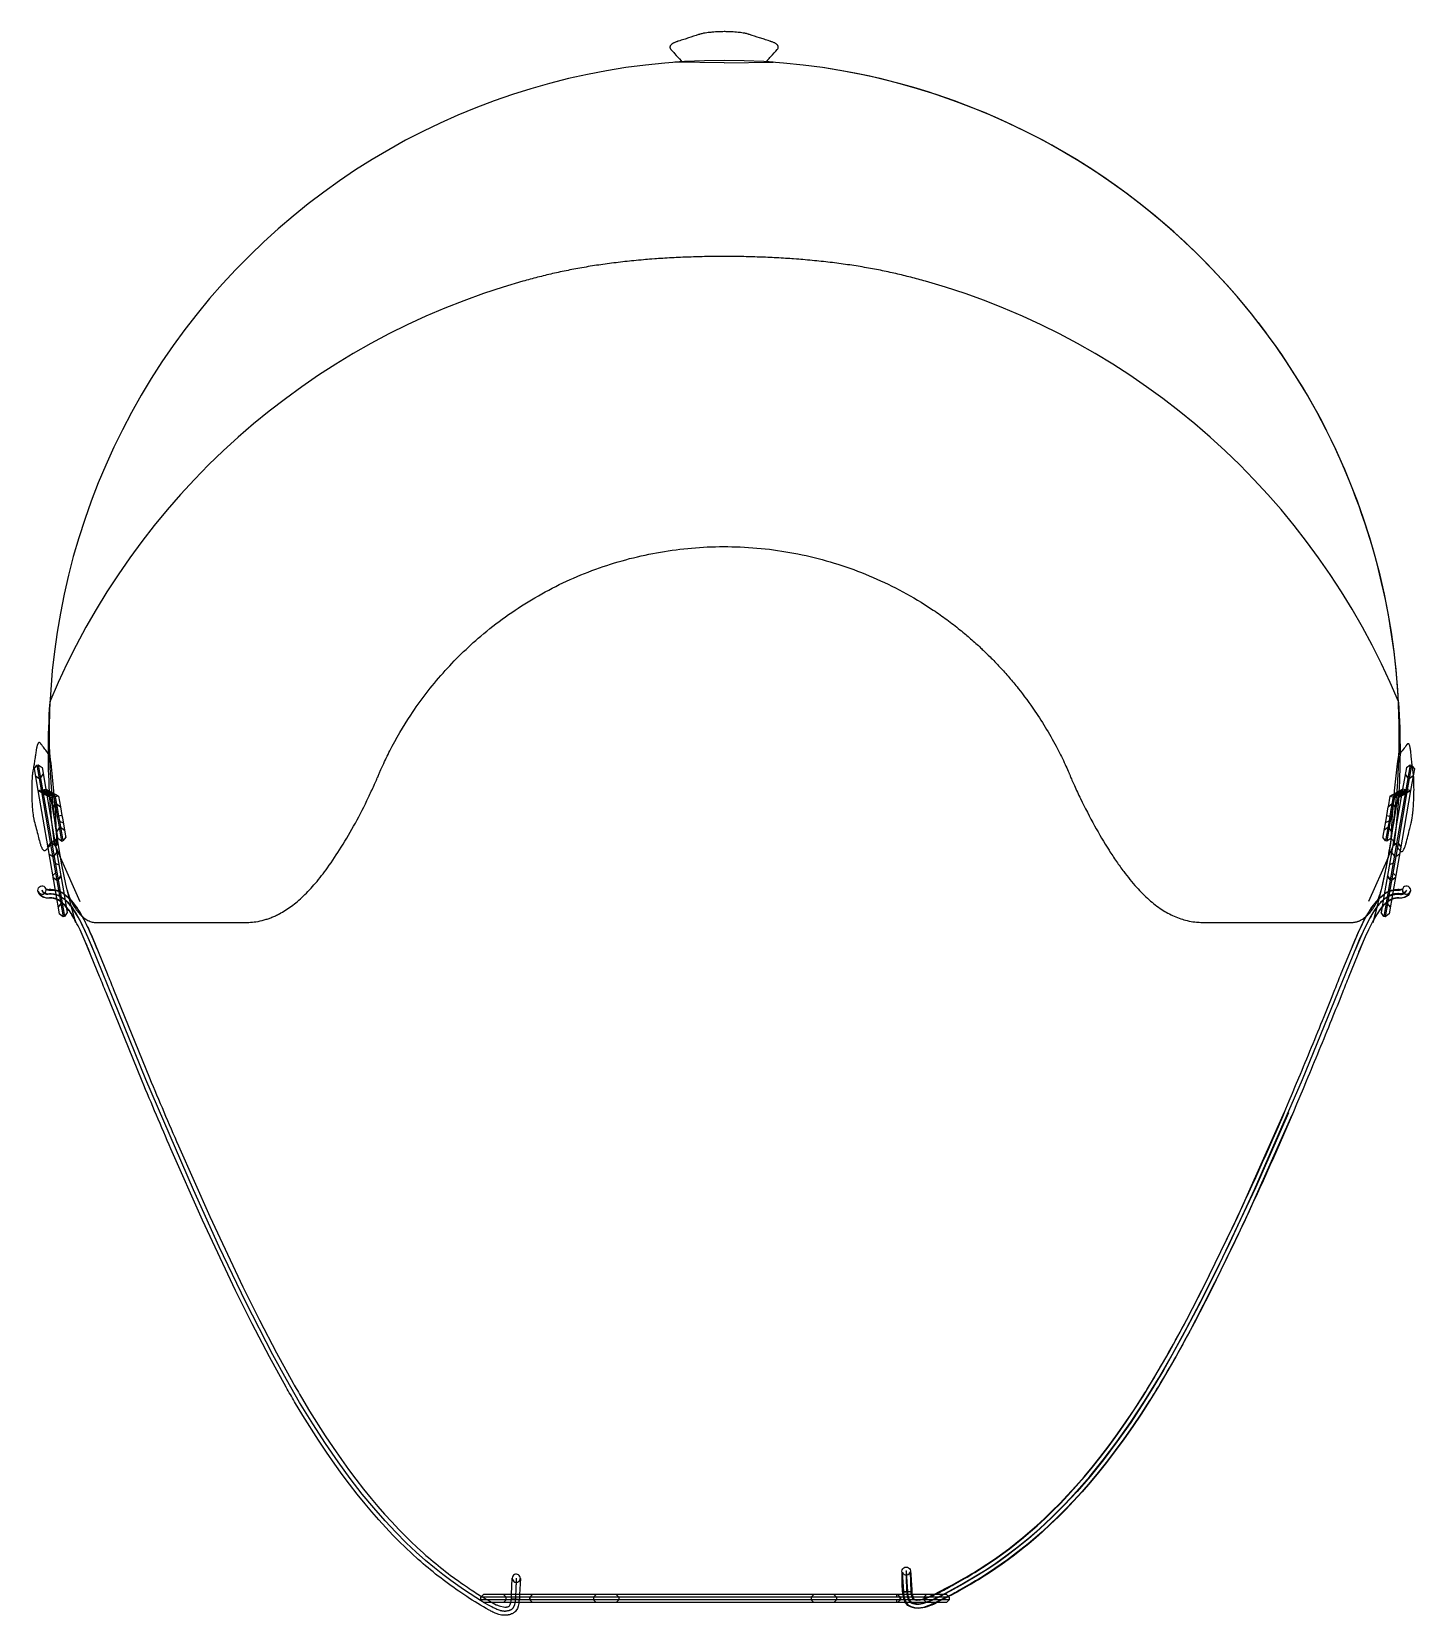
# Model space of a CAD drawing. Header units: millimetres. Extents: x 0 to 1863, y -681 to 0.
# Drawn here: x 1658.1 to 1862.9, y -680.5 to -446 of the extents above; entities that cross this region are included whole.
import ezdxf

# ---------------------------------------------------------------- set-up
doc = ezdxf.new("R2010")
doc.units = ezdxf.units.MM
doc.header["$MEASUREMENT"] = 0
doc.layers.add('Make2D$hidden$lines', color=7, linetype='Continuous', true_color=0xffffff)
doc.layers.add('Make2D$visible$lines', color=178, linetype='Continuous', true_color=0x000000)

msp = doc.modelspace()

# ---------------------------------------------------------------- linework, layer by layer
at = {"layer": 'Make2D$hidden$lines'}
for p, q in [((1760.68, -450.64), (1753.42, -450.53)), ((1760.68, -450.64), (1767.91, -450.52)), ((1660.71, -552.3), (1660.71, -552.3)), ((1658.45, -555.19), (1658.86, -554.62)), ((1658.45, -555.2), (1659.01, -558.4)), ((1658.86, -554.62), (1659.06, -554.58)), ((1658.86, -554.62), (1659.5, -558.31)), ((1659.06, -554.58), (1659.64, -554.99)), ((1659.06, -554.58), (1659.7, -558.28)), ((1659.64, -554.99), (1660.19, -558.19)), ((1861.73, -554.99), (1861.17, -558.19)), ((1862.3, -554.58), (1861.66, -558.28)), ((1861.73, -554.99), (1862.3, -554.58)), ((1862.5, -554.62), (1861.86, -558.31)), ((1862.3, -554.58), (1862.5, -554.62)), ((1862.5, -554.62), (1862.61, -554.77)), ((1658.62, -556.18), (1659.2, -556.59)), ((1659.2, -556.59), (1659.4, -556.55)), ((1659.4, -556.55), (1659.81, -555.98)), ((1659.7, -558.28), (1660.19, -558.19)), ((1660.19, -558.19), (1661.49, -565.7)), ((1662.08, -559.25), (1660.19, -558.19)), ((1661.39, -559.37), (1660.19, -558.19)), ((1661.59, -559.34), (1660.19, -558.19)), ((1859.28, -559.25), (1861.17, -558.19)), ((1859.77, -559.34), (1861.17, -558.19)), ((1861.17, -558.19), (1859.83, -565.95)), ((1859.97, -559.37), (1861.17, -558.19)), ((1861.66, -558.28), (1861.17, -558.19)), ((1861.55, -555.98), (1861.96, -556.55)), ((1861.96, -556.55), (1862.16, -556.59)), ((1862.16, -556.59), (1862.74, -556.18)), ((1862.77, -555.99), (1862.35, -558.4)), ((1659.01, -558.4), (1659.5, -558.31)), ((1659.01, -558.4), (1660.48, -566.89)), ((1660.9, -559.46), (1659.01, -558.4)), ((1661.59, -559.34), (1659.01, -558.4)), ((1661.39, -559.37), (1659.01, -558.4)), ((1659.5, -558.31), (1659.7, -558.28)), ((1659.5, -558.31), (1660.9, -566.4)), ((1661.59, -559.34), (1659.5, -558.31)), ((1662.08, -559.25), (1659.5, -558.31)), ((1660.2, -558.88), (1659.5, -558.31)), ((1659.7, -558.28), (1661.07, -566.2)), ((1661.39, -559.37), (1659.7, -558.28)), ((1662.08, -559.25), (1659.7, -558.28)), ((1660.9, -559.46), (1659.7, -558.28)), ((1660.2, -558.88), (1660.2, -558.88)), ((1660.9, -559.46), (1660.2, -558.88)), ((1661.39, -559.37), (1660.9, -559.46)), ((1660.9, -559.46), (1661.17, -560.99)), ((1661.17, -560.99), (1661.57, -560.41)), ((1661.58, -560.42), (1661.17, -561)), ((1661.59, -559.34), (1661.39, -559.37)), ((1661.39, -559.37), (1661.57, -560.41)), ((1661.57, -560.41), (1661.77, -560.38)), ((1661.77, -560.39), (1661.58, -560.42)), ((1662.08, -559.25), (1661.59, -559.34)), ((1661.59, -559.34), (1661.77, -560.38)), ((1661.77, -560.38), (1662.35, -560.79)), ((1662.35, -560.79), (1661.77, -560.39)), ((1662.08, -559.25), (1662.35, -560.79)), ((1859.28, -559.25), (1859.01, -560.79)), ((1859.01, -560.79), (1859.59, -560.38)), ((1859.59, -560.39), (1859.01, -560.79)), ((1859.28, -559.25), (1861.66, -558.28)), ((1859.28, -559.25), (1861.86, -558.31)), ((1859.28, -559.25), (1859.77, -559.34)), ((1859.77, -559.34), (1859.59, -560.38)), ((1859.59, -560.38), (1859.79, -560.41)), ((1859.79, -560.42), (1859.59, -560.39)), ((1859.77, -559.34), (1861.86, -558.31)), ((1859.77, -559.34), (1862.35, -558.4)), ((1859.77, -559.34), (1859.97, -559.37)), ((1859.97, -559.37), (1859.79, -560.41)), ((1859.79, -560.41), (1860.19, -560.99)), ((1860.19, -561), (1859.79, -560.42)), ((1859.97, -559.37), (1861.66, -558.28)), ((1859.97, -559.37), (1862.35, -558.4)), ((1859.97, -559.37), (1860.46, -559.46)), ((1860.46, -559.46), (1860.19, -560.99)), ((1861.66, -558.28), (1860.23, -566.53)), ((1861.86, -558.31), (1860.4, -566.76)), ((1860.46, -559.46), (1861.66, -558.28)), ((1860.46, -559.46), (1862.35, -558.4)), ((1860.46, -559.46), (1861.16, -558.88)), ((1862.35, -558.4), (1860.81, -567.33)), ((1861.16, -558.88), (1861.86, -558.31)), ((1861.16, -558.88), (1861.16, -558.88)), ((1861.86, -558.31), (1861.66, -558.28)), ((1862.35, -558.4), (1861.86, -558.31)), ((1661.18, -561.04), (1661.4, -562.31)), ((1661.4, -562.31), (1661.43, -562.52)), ((1661.44, -562.54), (1661.46, -562.66)), ((1661.46, -562.66), (1661.92, -565.34)), ((1661.67, -560.95), (1661.89, -562.22)), ((1661.87, -560.92), (1662.09, -562.19)), ((1661.89, -562.22), (1662.01, -562.92)), ((1662.58, -562.1), (1662.09, -562.19)), ((1662.09, -562.19), (1662.21, -562.89)), ((1662.21, -562.89), (1662.67, -565.57)), ((1662.21, -562.91), (1662.76, -563.17)), ((1662.36, -560.83), (1662.58, -562.1)), ((1662.58, -562.1), (1662.64, -562.45)), ((1662.64, -562.45), (1663.1, -565.13)), ((1858.72, -562.45), (1858.26, -565.13)), ((1859.15, -562.91), (1858.6, -563.17)), ((1859.16, -562.89), (1858.69, -565.57)), ((1858.78, -562.1), (1858.72, -562.45)), ((1859, -560.83), (1858.78, -562.1)), ((1858.78, -562.1), (1859.28, -562.19)), ((1859.28, -562.19), (1859.16, -562.89)), ((1859.5, -560.92), (1859.28, -562.19)), ((1859.47, -562.22), (1859.35, -562.92)), ((1859.91, -562.66), (1859.44, -565.34)), ((1859.69, -560.95), (1859.47, -562.22)), ((1859.72, -560.82), (1859.69, -560.95)), ((1859.93, -562.54), (1859.91, -562.66)), ((1859.97, -562.31), (1859.93, -562.52)), ((1860.19, -561.04), (1859.97, -562.31)), ((1662.18, -563.92), (1661.77, -564.5)), ((1662.01, -562.92), (1662.47, -565.6)), ((1662.18, -563.92), (1662.38, -563.88)), ((1662.96, -564.29), (1662.38, -563.88)), ((1663.1, -565.13), (1663.13, -565.28)), ((1858.26, -565.13), (1858.23, -565.28)), ((1858.98, -563.88), (1858.4, -564.29)), ((1859.35, -562.92), (1858.89, -565.6)), ((1859.18, -563.92), (1858.98, -563.88)), ((1859.59, -564.5), (1859.18, -563.92)), ((1660.46, -566.77), (1660.87, -566.19)), ((1660.87, -566.19), (1661.06, -566.16)), ((1661.07, -566.16), (1661.64, -566.57)), ((1661.41, -568.13), (1661.81, -567.55)), ((1661.92, -565.34), (1661.95, -565.48)), ((1662.52, -565.89), (1661.95, -565.48)), ((1662.47, -565.6), (1662.52, -565.89)), ((1662.52, -565.89), (1662.72, -565.86)), ((1662.52, -565.89), (1662.52, -565.89)), ((1662.67, -565.57), (1662.72, -565.86)), ((1663.13, -565.28), (1662.72, -565.85)), ((1662.72, -565.86), (1662.72, -565.86)), ((1858.64, -565.85), (1858.23, -565.28)), ((1858.69, -565.57), (1858.64, -565.86)), ((1858.64, -565.86), (1858.64, -565.86)), ((1858.84, -565.89), (1858.64, -565.86)), ((1859.42, -565.48), (1858.84, -565.89)), ((1858.89, -565.6), (1858.84, -565.89)), ((1859.44, -565.34), (1859.42, -565.45)), ((1859.42, -565.46), (1859.42, -565.48)), ((1859.55, -567.55), (1859.96, -568.13)), ((1859.72, -566.57), (1860.3, -566.16)), ((1860.49, -566.19), (1860.3, -566.16)), ((1860.49, -566.19), (1860.9, -566.77)), ((1660.63, -567.76), (1661.21, -568.16)), ((1661.21, -568.16), (1661.41, -568.13)), ((1661.58, -569.13), (1662.13, -569.39)), ((1662.31, -568.27), (1665.22, -574.81)), ((1859.03, -568.31), (1856.14, -574.81)), ((1859.78, -569.13), (1859.23, -569.39)), ((1860.15, -568.16), (1859.96, -568.13)), ((1860.15, -568.16), (1860.73, -567.76)), ((1661.63, -570.59), (1661.2, -571.04)), ((1661.24, -571.25), (1661.81, -571.66)), ((1661.82, -571.67), (1661.24, -571.26)), ((1661.81, -571.66), (1662.01, -571.63)), ((1662.01, -571.64), (1661.82, -571.67)), ((1662.01, -571.63), (1662.42, -571.05)), ((1662.42, -571.06), (1662.01, -571.64)), ((1858.94, -571.05), (1859.35, -571.63)), ((1859.35, -571.64), (1858.94, -571.06)), ((1859.35, -571.63), (1859.55, -571.66)), ((1859.55, -571.67), (1859.35, -571.64)), ((1859.55, -571.66), (1860.12, -571.25)), ((1860.12, -571.26), (1859.55, -571.67)), ((1859.73, -570.59), (1860.16, -571.04)), ((1660.18, -573.37), (1660.22, -573.08)), ((1660.2, -572.97), (1660.19, -572.96)), ((1660.2, -572.97), (1660.2, -572.97)), ((1660.22, -573.08), (1660.22, -573.06)), ((1861.14, -573.06), (1861.14, -573.08)), ((1861.14, -573.08), (1861.23, -573.48)), ((1662.41, -575.11), (1662.01, -575.69)), ((1662.61, -575.08), (1662.41, -575.11)), ((1663.19, -575.48), (1662.61, -575.08)), ((1858.75, -575.08), (1858.17, -575.48)), ((1858.95, -575.11), (1858.75, -575.08)), ((1859.36, -575.69), (1858.95, -575.11)), ((1662.75, -577.08), (1662.75, -577.08)), ((1662.95, -577.05), (1662.95, -577.05)), ((1858.41, -577.05), (1858.41, -577.05)), ((1858.61, -577.08), (1858.61, -577.08)), ((1787.27, -677.07), (1787.08, -674.16)), ((1724.63, -677.87), (1724.74, -677.76)), ((1724.74, -677.76), (1726.31, -678.67)), ((1728.38, -677.87), (1727.98, -677.47)), ((1729.15, -678.06), (1729.17, -677.47)), ((1730.37, -677.47), (1730.35, -678.14)), ((1731.87, -677.87), (1732.27, -677.47)), ((1732.28, -677.47), (1731.88, -677.87)), ((1741.33, -677.87), (1741.73, -677.47)), ((1745.08, -677.87), (1744.68, -677.47)), ((1773.56, -677.87), (1773.96, -677.47)), ((1777.31, -677.87), (1776.92, -677.47)), ((1786.22, -677.47), (1786.22, -677.87)), ((1786.76, -677.87), (1786.36, -677.47)), ((1786.37, -677.47), (1786.77, -677.87)), ((1787.39, -677.07), (1787.27, -677.07)), ((1788.3, -677.01), (1787.39, -677.07)), ((1790.66, -677.47), (1790.26, -677.87)), ((1793.87, -677.73), (1791.99, -678.67)), ((1793.61, -677.47), (1793.87, -677.73)), ((1793.92, -677.78), (1793.76, -677.87)), ((1724.63, -678.27), (1724.63, -677.87)), ((1725.03, -678.67), (1724.63, -678.27)), ((1725.09, -678.67), (1725.03, -678.67)), ((1727.98, -678.67), (1728.38, -678.27)), ((1728.38, -678.27), (1728.38, -677.87)), ((1729.06, -678.67), (1729.15, -678.06)), ((1729.15, -678.06), (1730.35, -678.14)), ((1731.87, -678.27), (1731.87, -677.87)), ((1732.27, -678.67), (1731.87, -678.27)), ((1731.88, -677.87), (1731.88, -678.27)), ((1731.88, -678.27), (1732.28, -678.67)), ((1741.33, -677.87), (1741.33, -678.27)), ((1741.33, -678.27), (1741.73, -678.67)), ((1745.08, -678.27), (1744.68, -678.67)), ((1745.08, -677.87), (1745.08, -678.27)), ((1773.56, -678.27), (1773.96, -678.67)), ((1773.56, -677.87), (1773.56, -678.27)), ((1777.31, -678.27), (1776.92, -678.67)), ((1777.32, -677.87), (1777.32, -678.27)), ((1786.22, -678.27), (1786.22, -678.67)), ((1786.36, -678.67), (1786.76, -678.27)), ((1786.77, -678.27), (1786.37, -678.67)), ((1786.76, -678.27), (1786.76, -677.87)), ((1786.77, -677.87), (1786.77, -678.27)), ((1790.26, -677.87), (1790.26, -678.27)), ((1790.26, -678.27), (1790.66, -678.67)), ((1793.76, -677.87), (1792.14, -678.67))]:
    msp.add_line(p, q, dxfattribs=at)
for points in [[(1659.63, -573.15, 0.371633), (1660.72, -573.67), (1660.79, -573.66), (1660.85, -573.66), (1660.91, -573.66), (1660.97, -573.67), (1661.03, -573.67), (1661.09, -573.67), (1661.15, -573.68), (1661.21, -573.68), (1661.26, -573.69), (1661.32, -573.7), (1661.38, -573.71), (1661.44, -573.72), (1661.5, -573.73), (1661.55, -573.75), (1661.61, -573.76), (1661.67, -573.78), (1661.72, -573.79), (1661.78, -573.81), (1661.83, -573.83), (1661.89, -573.85), (1661.94, -573.87), (1662, -573.89), (1662.05, -573.91), (1662.11, -573.94), (1662.16, -573.96), (1662.21, -573.99), (1662.27, -574.02), (1662.32, -574.05), (1662.43, -574.11), (1662.53, -574.17), (1662.63, -574.24), (1662.74, -574.31), (1662.84, -574.39), (1662.94, -574.47), (1663.04, -574.56), (1663.14, -574.65), (1663.24, -574.75), (1663.34, -574.84), (1663.44, -574.95), (1663.54, -575.05), (1663.63, -575.17), (1663.73, -575.28), (1663.83, -575.4), (1663.92, -575.53), (1664.12, -575.79), (1664.31, -576.06), (1664.5, -576.35), (1664.69, -576.66), (1664.88, -576.99), (1665.07, -577.33), (1665.26, -577.69), (1665.64, -578.45), (1666.03, -579.27), (1666.43, -580.16), (1667.26, -582.11)], [(1729.75, -678.1), (1729.73, -678.24), (1729.72, -678.37), (1729.7, -678.49), (1729.69, -678.6), (1729.67, -678.71), (1729.65, -678.81), (1729.62, -678.91), (1729.6, -679), (1729.59, -679.04), (1729.57, -679.08), (1729.56, -679.12), (1729.55, -679.16), (1729.53, -679.2), (1729.52, -679.23), (1729.5, -679.26), (1729.49, -679.3), (1729.47, -679.33), (1729.46, -679.36), (1729.44, -679.39), (1729.42, -679.41), (1729.41, -679.44), (1729.39, -679.47), (1729.37, -679.49), (1729.35, -679.51), (1729.33, -679.54), (1729.31, -679.56), (1729.3, -679.58), (1729.28, -679.6), (1729.26, -679.62), (1729.23, -679.63), (1729.21, -679.65), (1729.19, -679.67), (1729.17, -679.68), (1729.15, -679.7), (1729.13, -679.71), (1729.11, -679.72), (1729.08, -679.74), (1729.06, -679.75), (1729.04, -679.76), (1729.01, -679.77), (1728.99, -679.78), (1728.96, -679.79), (1728.94, -679.8), (1728.91, -679.81), (1728.86, -679.83), (1728.81, -679.84), (1728.76, -679.86), (1728.7, -679.87), (1728.59, -679.9), (1728.47, -679.93), (1728.41, -679.94), (1728.37, -679.94), (1728.34, -679.95), (1728.3, -679.95), (1728.27, -679.95), (1728.23, -679.96), (1728.19, -679.96), (1728.15, -679.96), (1728.11, -679.96), (1728.07, -679.95), (1728.03, -679.95), (1727.98, -679.95), (1727.93, -679.94), (1727.88, -679.93), (1727.83, -679.93), (1727.78, -679.92), (1727.72, -679.9), (1727.66, -679.89), (1727.6, -679.87), (1727.54, -679.86), (1727.47, -679.84), (1727.33, -679.79), (1727.18, -679.74), (1727.02, -679.67), (1726.85, -679.6), (1726.66, -679.51), (1726.45, -679.42), (1726.24, -679.31), (1725.75, -679.05), (1725.2, -678.74), (1724.58, -678.36), (1723.87, -677.92), (1722.21, -676.82), (1721.23, -676.15), (1720.16, -675.38), (1719.01, -674.51), (1717.77, -673.53), (1716.45, -672.42), (1715.05, -671.18), (1713.58, -669.79), (1712.04, -668.25), (1710.44, -666.54), (1708.78, -664.65), (1707.06, -662.58), (1705.29, -660.3), (1703.48, -657.82), (1701.62, -655.12), (1699.72, -652.19), (1697.79, -649.02), (1695.82, -645.6), (1693.84, -641.97), (1689.84, -634.19), (1685.89, -625.95), (1682.04, -617.52), (1675, -601.18), (1666.99, -581.46), (1666.46, -580.23), (1665.95, -579.1), (1665.45, -578.08), (1665.21, -577.6), (1664.96, -577.16), (1664.71, -576.74), (1664.47, -576.34), (1664.35, -576.15), (1664.22, -575.97), (1664.1, -575.8), (1663.98, -575.63), (1663.85, -575.47), (1663.73, -575.32), (1663.6, -575.17), (1663.48, -575.03), (1663.35, -574.9), (1663.22, -574.77), (1663.09, -574.66), (1663.03, -574.6), (1662.96, -574.54), (1662.9, -574.49), (1662.83, -574.44), (1662.77, -574.39), (1662.7, -574.34), (1662.63, -574.3), (1662.57, -574.25), (1662.5, -574.21), (1662.43, -574.17), (1662.36, -574.13), (1662.3, -574.09), (1662.23, -574.06), (1662.16, -574.02), (1662.09, -573.99), (1662.02, -573.96), (1661.95, -573.93), (1661.88, -573.91), (1661.8, -573.88), (1661.73, -573.86), (1661.66, -573.84), (1661.59, -573.82), (1661.51, -573.8), (1661.44, -573.79), (1661.37, -573.77), (1661.29, -573.76), (1661.22, -573.75), (1661.14, -573.75), (1661.06, -573.74), (1660.99, -573.74), (1660.91, -573.73), (1660.83, -573.73), (1660.75, -573.74), (1660.67, -573.74, -0.445799), (1659.63, -573.15)], [(1666.71, -582.34, 0.004259), (1666.04, -580.77, 0.006811), (1665.41, -579.36, 0.010104), (1664.8, -578.11, 0.01465), (1664.21, -577.03, 0.020855), (1663.63, -576.13, 0.029329), (1663.05, -575.42, 0.040257), (1662.49, -574.88, 0.024942), (1662.21, -574.68, 0.027895), (1661.93, -574.52, 0.128271), (1660.75, -574.27)], [(1787.7, -677.04), (1787.71, -677.17), (1787.72, -677.31), (1787.74, -677.43), (1787.76, -677.54), (1787.78, -677.65), (1787.8, -677.75), (1787.82, -677.85), (1787.84, -677.94), (1787.86, -677.98), (1787.87, -678.02), (1787.88, -678.06), (1787.9, -678.1), (1787.91, -678.13), (1787.93, -678.17), (1787.94, -678.2), (1787.96, -678.23), (1787.97, -678.27), (1787.99, -678.3), (1788, -678.32), (1788.02, -678.35), (1788.04, -678.38), (1788.06, -678.4), (1788.07, -678.43), (1788.09, -678.45), (1788.11, -678.47), (1788.13, -678.5), (1788.15, -678.52), (1788.17, -678.54), (1788.19, -678.55), (1788.21, -678.57), (1788.23, -678.59), (1788.25, -678.61), (1788.27, -678.62), (1788.29, -678.64), (1788.32, -678.65), (1788.34, -678.66), (1788.36, -678.68), (1788.39, -678.69), (1788.41, -678.7), (1788.43, -678.71), (1788.46, -678.72), (1788.48, -678.73), (1788.51, -678.74), (1788.53, -678.75), (1788.58, -678.77), (1788.63, -678.78), (1788.69, -678.8), (1788.74, -678.81), (1788.86, -678.84), (1788.98, -678.86), (1789.04, -678.88), (1789.07, -678.88), (1789.11, -678.89), (1789.14, -678.89), (1789.18, -678.89), (1789.22, -678.89), (1789.26, -678.9), (1789.3, -678.9), (1789.34, -678.9), (1789.38, -678.9), (1789.43, -678.89), (1789.48, -678.89), (1789.53, -678.88), (1789.58, -678.88), (1789.63, -678.87), (1789.69, -678.86), (1789.75, -678.85), (1789.81, -678.84), (1789.88, -678.82), (1790.02, -678.79), (1790.17, -678.75), (1790.33, -678.69), (1790.51, -678.63), (1790.7, -678.56), (1790.9, -678.48), (1791.37, -678.29), (1791.9, -678.05), (1792.52, -677.75), (1794.01, -676.98), (1795.89, -675.93), (1798.21, -674.57), (1799.52, -673.74), (1800.92, -672.8), (1802.42, -671.74), (1803.99, -670.55), (1805.64, -669.21), (1807.36, -667.72), (1809.15, -666.06), (1810.06, -665.16), (1810.99, -664.22), (1811.93, -663.23), (1812.88, -662.19), (1814.82, -659.97), (1816.8, -657.53), (1818.82, -654.87), (1820.86, -651.98), (1822.92, -648.84), (1825, -645.46), (1827.09, -641.85), (1829.17, -638.06), (1831.24, -634.12), (1835.32, -625.91), (1839.24, -617.5), (1846.35, -601.18), (1854.37, -581.46), (1854.9, -580.23), (1855.41, -579.1), (1855.91, -578.08), (1856.16, -577.6), (1856.4, -577.16), (1856.65, -576.74), (1856.89, -576.34), (1857.01, -576.15), (1857.14, -575.97), (1857.26, -575.8), (1857.38, -575.63), (1857.51, -575.47), (1857.63, -575.32), (1857.76, -575.17), (1857.88, -575.03), (1858.01, -574.9), (1858.14, -574.77), (1858.27, -574.66), (1858.33, -574.6), (1858.4, -574.54), (1858.46, -574.49), (1858.53, -574.44), (1858.59, -574.39), (1858.66, -574.34), (1858.73, -574.3), (1858.79, -574.25), (1858.86, -574.21), (1858.93, -574.17), (1859, -574.13), (1859.07, -574.09), (1859.14, -574.06), (1859.2, -574.02), (1859.27, -573.99), (1859.34, -573.96), (1859.41, -573.93), (1859.49, -573.91), (1859.56, -573.88), (1859.63, -573.86), (1859.7, -573.84), (1859.77, -573.82), (1859.85, -573.8), (1859.92, -573.79), (1860, -573.77), (1860.07, -573.76), (1860.15, -573.75), (1860.22, -573.75), (1860.3, -573.74), (1860.38, -573.74), (1860.45, -573.73), (1860.53, -573.73), (1860.61, -573.74), (1860.69, -573.74, 0.441364), (1861.74, -573.15), (1861.74, -573.15)], [(1861.74, -573.15, -0.371633), (1860.64, -573.67), (1860.58, -573.66), (1860.51, -573.66), (1860.45, -573.66), (1860.39, -573.67), (1860.33, -573.67), (1860.27, -573.67), (1860.21, -573.68), (1860.16, -573.68), (1860.1, -573.69), (1860.04, -573.7), (1859.98, -573.71), (1859.92, -573.72), (1859.87, -573.73), (1859.81, -573.75), (1859.75, -573.76), (1859.7, -573.78), (1859.64, -573.79), (1859.58, -573.81), (1859.53, -573.83), (1859.47, -573.85), (1859.42, -573.87), (1859.36, -573.89), (1859.31, -573.91), (1859.26, -573.94), (1859.2, -573.96), (1859.15, -573.99), (1859.09, -574.02), (1859.04, -574.05), (1858.94, -574.11), (1858.83, -574.17), (1858.73, -574.24), (1858.62, -574.31), (1858.52, -574.39), (1858.42, -574.47), (1858.32, -574.56), (1858.22, -574.65), (1858.12, -574.75), (1858.02, -574.84), (1857.92, -574.95), (1857.83, -575.05), (1857.73, -575.17), (1857.63, -575.28), (1857.53, -575.4), (1857.44, -575.53), (1857.25, -575.79), (1857.06, -576.06), (1856.87, -576.35), (1856.68, -576.66), (1856.49, -576.99), (1856.29, -577.33), (1856.1, -577.69), (1855.72, -578.45), (1855.33, -579.27), (1854.93, -580.16), (1854.1, -582.11)], [(1860.61, -574.27, 0.128271), (1859.44, -574.52, 0.027895), (1859.16, -574.68, 0.024942), (1858.87, -574.88, 0.040258), (1858.31, -575.42, 0.029326), (1857.73, -576.13, 0.020856), (1857.15, -577.03, 0.014649), (1856.56, -578.11, 0.010105), (1855.95, -579.36, 0.006811), (1855.32, -580.77), (1854.65, -582.34)], [(1789.74, -678.27), (1790.03, -678.21, 0.016487), (1790.39, -678.1, 0.012846), (1790.85, -677.92, 0.010743), (1791.48, -677.66, 0.006891), (1792.1, -677.36, 0.006575), (1792.99, -676.92, 0.004435), (1793.88, -676.45, 0.004005), (1794.99, -675.83), (1796.27, -675.1, 0.012985), (1799.32, -673.24), (1800.24, -672.62), (1801.15, -671.99), (1802.05, -671.35), (1802.94, -670.68), (1803.99, -669.86), (1805.03, -669.02), (1806.05, -668.15), (1807.05, -667.27), (1808.21, -666.19), (1809.35, -665.09), (1810.47, -663.97), (1811.56, -662.82), (1812.81, -661.44), (1814.03, -660.04), (1815.22, -658.61), (1816.38, -657.16), (1817.69, -655.43), (1818.97, -653.68), (1820.21, -651.91), (1821.42, -650.11), (1822.72, -648.07), (1823.99, -646.01), (1826.58, -641.56), (1829.22, -636.72), (1831.75, -631.83), (1836.77, -621.46), (1843.67, -605.98)], [(1789.39, -679.49, -0.032382), (1789.1, -679.47), (1788.59, -679.35, -0.022359), (1788.42, -679.28, -0.065135), (1788.05, -679.08, -0.19042), (1787.35, -677.75), (1787.27, -677.07)], [(1788.35, -677.47), (1788.55, -678.06, 0.096652), (1788.62, -678.13, 0.059354), (1788.71, -678.18, 0.027371), (1788.9, -678.23, 0.007029), (1789.03, -678.26, 0.014375), (1789.14, -678.28, 0.029202), (1789.25, -678.3), (1790.23, -678.1, 0.012693), (1790.69, -677.92, 0.009925), (1791.26, -677.68), (1791.72, -677.47)], [(1788.52, -677.47), (1788.72, -678.06, 0.096341), (1788.78, -678.13, 0.058451), (1788.88, -678.18, 0.018767), (1788.96, -678.2), (1789.56, -678.29), (1789.74, -678.27)]]:
    msp.add_lwpolyline(points, format="xyb", dxfattribs=at)
msp.add_lwpolyline([(1844.26, -606.12), (1839.36, -617.24), (1834.06, -628.51), (1831.32, -633.99), (1828.53, -639.27), (1825.74, -644.24), (1824.34, -646.59), (1822.95, -648.84), (1820.89, -651.98), (1818.86, -654.87), (1816.85, -657.53), (1814.88, -659.97), (1812.94, -662.19), (1811.06, -664.22), (1809.22, -666.06), (1807.45, -667.72), (1805.73, -669.21), (1804.09, -670.55), (1802.52, -671.74), (1801.04, -672.8), (1799.64, -673.74), (1798.33, -674.57), (1796.03, -675.93), (1794.15, -676.98), (1792.67, -677.75), (1792.06, -678.05), (1791.53, -678.29), (1791.07, -678.48), (1790.86, -678.56), (1790.67, -678.63), (1790.49, -678.69), (1790.33, -678.75), (1790.18, -678.79), (1790.04, -678.82), (1789.98, -678.84), (1789.92, -678.85), (1789.86, -678.86), (1789.8, -678.87), (1789.75, -678.88), (1789.69, -678.88), (1789.64, -678.89), (1789.59, -678.89), (1789.55, -678.9), (1789.5, -678.9), (1789.46, -678.9), (1789.42, -678.9), (1789.38, -678.89), (1789.34, -678.89), (1789.31, -678.89), (1789.27, -678.89), (1789.24, -678.88), (1789.21, -678.88), (1789.14, -678.86), (1789.02, -678.84), (1788.91, -678.81), (1788.85, -678.8), (1788.8, -678.78), (1788.75, -678.77), (1788.7, -678.75), (1788.67, -678.74), (1788.65, -678.73), (1788.62, -678.72), (1788.6, -678.71), (1788.58, -678.7), (1788.55, -678.69), (1788.53, -678.68), (1788.51, -678.66), (1788.48, -678.65), (1788.46, -678.64), (1788.44, -678.62), (1788.42, -678.61), (1788.4, -678.59), (1788.38, -678.57), (1788.36, -678.55), (1788.34, -678.54), (1788.32, -678.52), (1788.3, -678.5), (1788.28, -678.47), (1788.26, -678.45), (1788.24, -678.43), (1788.22, -678.4), (1788.21, -678.38), (1788.19, -678.35), (1788.17, -678.32), (1788.15, -678.3), (1788.14, -678.27), (1788.12, -678.23), (1788.11, -678.2), (1788.09, -678.17), (1788.08, -678.13), (1788.06, -678.1), (1788.05, -678.06), (1788.04, -678.02), (1788.02, -677.98), (1788.01, -677.94), (1787.99, -677.85), (1787.96, -677.75), (1787.94, -677.65), (1787.92, -677.54), (1787.91, -677.43), (1787.89, -677.31), (1787.88, -677.17), (1787.86, -677.04), (1787.74, -674.84), (1787.72, -674.47), (1787.69, -674.2), (1787.68, -674.11), (1787.67, -674.07), (1787.67, -674.04), (1787.66, -674.03), (1787.66, -674.01), (1787.66, -674.01), (1787.66, -674.01), (1787.66, -674), (1787.66, -674), (1787.66, -673.99), (1787.65, -673.99), (1787.65, -673.99), (1787.65, -673.99), (1787.65, -673.99), (1787.65, -673.98), (1787.65, -673.98), (1787.65, -673.98), (1787.65, -673.98), (1787.65, -673.98), (1787.65, -673.99), (1787.64, -673.99), (1787.64, -673.99), (1787.64, -673.99), (1787.64, -673.99), (1787.64, -674), (1787.64, -674), (1787.64, -674.01), (1787.64, -674.01), (1787.64, -674.01), (1787.64, -674.03), (1787.63, -674.04), (1787.63, -674.07), (1787.63, -674.11), (1787.63, -674.2), (1787.62, -674.47), (1787.63, -674.84), (1787.7, -677.04)], dxfattribs=at)
for centre, radius, start, end in [((1760.1, -586.4), 107.49, 105.7808, 157.485), ((1761.26, -586.4), 107.49, 22.5304, 74.2192), ((1767.99, -552.48), 107.47, 180.2144, 187.1522), ((1514.79, -570.62), 147.07, 3.9414, 7.1576), ((2002.16, -572.27), 142.9, 171.9586, 177.6234), ((1753.4, -552.49), 107.44, 352.692, 359.7986), ((1760.61, -550.25), 100.08, 352.9559, 352.9694), ((1659.63, -573.15), 0.6, 191.9133, 270), ((1660.5, -572.71), 1.58, 203.7462, 278.9455), ((1659.63, -573.15), 0.6, 269.9999, 338.4018), ((1660.81, -576.8), 3.75, 56.4733, 78.3441), ((1660.83, -576.87), 3.74, 56.6539, 78.5147), ((1660.1, -578.12), 3.98, 38.5093, 64.6491), ((1654.74, -582.66), 12.22, 27.3543, 42.2543), ((1654.92, -582.62), 12.03, 27.7141, 42.2856), ((1866.64, -582.67), 12.24, 137.9631, 152.4908), ((1866.46, -582.63), 12.05, 137.9408, 152.1221), ((1861.26, -578.12), 3.98, 115.3509, 141.4907), ((1860.53, -576.87), 3.74, 101.4853, 123.3461), ((1860.56, -576.8), 3.75, 101.6559, 123.5267), ((1860.86, -572.7), 1.58, 261.1037, 335.8928), ((1861.74, -573.15), 0.6, 180, 209.2777), ((1861.21, -572.99), 0.0504, 147.2247, 160.4225), ((1861.74, -573.15), 0.6, 209.2777, 210.2491), ((1861.74, -573.15), 0.6, 210.2491, 212.1984), ((1861.74, -573.15), 0.6, 212.1984, 213.1758), ((1861.74, -573.15), 0.6, 213.1758, 215.1359), ((1861.74, -573.15), 0.6, 215.1359, 216.1181), ((1861.74, -573.15), 0.6, 216.1181, 218.0865), ((1861.74, -573.15), 0.6, 218.0865, 219.0722), ((1861.74, -573.15), 0.6, 219.0722, 270), ((1861.74, -573.15), 0.6, 270, 347.9938), ((1729.88, -675.05), 0.6, 180.4867, 321.9668), ((1729.88, -675.05), 0.6, 321.9668, 354.5222), ((1787.59, -674.02), 0.529, 193.6956, 221.1777), ((1787.65, -673.99), 0.594, 220.0618, 348.0586), ((1790.18, -677.19), 3.06, 185.3539, 209.0712), ((1723.27, -677.58), 7.1, 351.2019, 355.5438)]:
    msp.add_arc(centre, radius, start, end, dxfattribs=at)
for points, degree in [([(1790.5, -482.97), (1780.45, -480.13), (1770.06, -478.51), (1751.3, -478.51), (1740.91, -480.13), (1730.87, -482.97)], 5), ([(1661.17, -560.99), (1661.17, -560.99), (1661.17, -561), (1661.17, -561.03), (1661.18, -561.04)], 3), ([(1662.35, -560.79), (1662.35, -560.78), (1662.35, -560.79), (1662.36, -560.82), (1662.36, -560.83)], 3), ([(1859.01, -560.79), (1859.01, -560.78), (1859.01, -560.79), (1859.01, -560.82), (1859, -560.83)], 3), ([(1860.19, -560.99), (1860.2, -560.99), (1860.19, -561), (1860.19, -561.03), (1860.19, -561.04)], 3)]:
    msp.add_open_spline(points, degree=degree, dxfattribs=at)
for points, weights, knots in [([(1661.57, -560.41), (1661.57, -560.4), (1661.6, -560.55), (1661.63, -560.72), (1661.67, -560.95)], [0.994668314587, 0.918087134063, 1, 0.915331613322, 1], [0.00134886, 0.00134886, 0.00134886, 0.04144628, 0.04144628, 0.08289256, 0.08289256, 0.08289256]), ([(1661.77, -560.38), (1661.77, -560.37), (1661.8, -560.52), (1661.82, -560.68), (1661.87, -560.92)], [0.994668314587, 0.918087134063, 1, 0.915331613322, 1], [0.00134886, 0.00134886, 0.00134886, 0.04144628, 0.04144628, 0.08289256, 0.08289256, 0.08289256]), ([(1859.59, -560.38), (1859.59, -560.37), (1859.57, -560.52), (1859.54, -560.68), (1859.5, -560.92)], [0.994668314587, 0.918087134063, 1, 0.915331613322, 1], [0.00134886, 0.00134886, 0.00134886, 0.04144628, 0.04144628, 0.08289256, 0.08289256, 0.08289256]), ([(1859.79, -560.41), (1859.79, -560.4), (1859.76, -560.55), (1859.74, -560.66), (1859.72, -560.81)], [0.994668314587, 0.918087134063, 1, 0.943965338675, 0.96209964154], [0.00134886, 0.00134886, 0.00134886, 0.04144628, 0.04144628, 0.06887598, 0.06887598, 0.06887598])]:
    msp.add_rational_spline(points, weights, degree=2, knots=knots, dxfattribs=at)
for points, weights, degree in [([(1729.88, -675.05), (1729.88, -675.01), (1729.83, -676.14), (1729.75, -678.1)], [0.85358914416, 0.852039822934, 0.900843441548, 1], 3), ([(1794.01, -677.87), (1794.02, -677.87), (1793.76, -677.87)], [0.937688193836, 0.933159216796, 0.952580313259], 2)]:
    msp.add_rational_spline(points, weights, degree=degree, dxfattribs=at)
at = {"layer": 'Make2D$visible$lines'}
for p, q in [((1776.09, -451.45), (1775.6, -451.38)), ((1776.66, -451.54), (1776.16, -451.46)), ((1777.23, -451.64), (1776.72, -451.55)), ((1777.8, -451.73), (1777.27, -451.65)), ((1860.65, -553.04), (1860.66, -552.28)), ((1862.61, -554.77), (1862.91, -555.19)), ((1862.91, -555.2), (1862.77, -555.99)), ((1661.51, -560.52), (1661.8, -566.48)), ((1660.48, -566.89), (1661.62, -573.47)), ((1660.9, -566.4), (1662.11, -573.39)), ((1661.07, -566.2), (1662.31, -573.35)), ((1661.36, -565.87), (1661.4, -566.22)), ((1661.49, -565.7), (1662.8, -573.27)), ((1661.79, -566.48), (1661.8, -566.48)), ((1859.83, -565.95), (1858.56, -573.27)), ((1860.23, -566.53), (1859.05, -573.35)), ((1860.4, -566.76), (1859.25, -573.39)), ((1859.38, -566.34), (1859.48, -565.7)), ((1860.81, -567.33), (1859.74, -573.47)), ((1859.97, -566.15), (1859.96, -566.22)), ((1660.2, -572.97), (1660.7, -573.07)), ((1660.22, -573.06), (1660.63, -573.14)), ((1660.63, -573.14), (1661.57, -573.2)), ((1661.62, -573.47), (1662.18, -576.67)), ((1662.11, -573.39), (1662.75, -577.08)), ((1662.31, -573.35), (1662.95, -577.05)), ((1662.8, -573.27), (1663.36, -576.47)), ((1662.88, -573.68), (1663.79, -574.44)), ((1662.89, -573.74), (1663.82, -574.53)), ((1857.51, -574.55), (1858.48, -573.74)), ((1857.55, -574.47), (1858.49, -573.68)), ((1858.56, -573.27), (1858, -576.47)), ((1859.05, -573.35), (1858.41, -577.05)), ((1859.25, -573.39), (1858.61, -577.08)), ((1859.74, -573.47), (1859.19, -576.67)), ((1859.79, -573.2), (1860.73, -573.14)), ((1860.66, -573.07), (1861.17, -572.97)), ((1860.73, -573.14), (1861.14, -573.06)), ((1662.75, -577.08), (1662.18, -576.67)), ((1663.36, -576.47), (1662.95, -577.05)), ((1858.41, -577.05), (1858, -576.47)), ((1859.19, -576.67), (1858.61, -577.08)), ((1662.95, -577.05), (1662.75, -577.08)), ((1858.61, -577.08), (1858.41, -577.05)), ((1729.17, -677.47), (1729.28, -675.02)), ((1730.48, -675.07), (1730.37, -677.47)), ((1788.23, -674.1), (1788.3, -677)), ((1724.74, -677.76), (1725.03, -677.47)), ((1730.13, -677.47), (1725.03, -677.47)), ((1788.51, -677.47), (1730.13, -677.47)), ((1793.61, -677.47), (1788.51, -677.47)), ((1793.87, -677.73), (1794.01, -677.87)), ((1730.13, -677.87), (1724.63, -677.87)), ((1730.13, -678.27), (1724.63, -678.27)), ((1730.13, -678.67), (1725.09, -678.67)), ((1729.81, -679.9), (1729.69, -680.03)), ((1788.51, -677.87), (1730.13, -677.87)), ((1788.51, -678.27), (1730.13, -678.27)), ((1788.51, -678.67), (1730.13, -678.67)), ((1793.76, -677.87), (1788.51, -677.87)), ((1794.01, -678.27), (1788.51, -678.27)), ((1793.61, -678.67), (1788.51, -678.67)), ((1794.01, -678.27), (1793.61, -678.67)), ((1794.01, -677.87), (1794.01, -678.27))]:
    msp.add_line(p, q, dxfattribs=at)
for points in [[(1660.71, -574.34, -0.043879), (1660.28, -574.33, -0.053418), (1659.91, -574.25, -0.060041), (1659.59, -574.09, -0.219377), (1659.03, -573.23), (1659.03, -573.23), (1659.03, -573.23), (1659.03, -573.23), (1659.03, -573.23), (1659.03, -573.23), (1659.03, -573.23), (1659.03, -573.23), (1659.03, -573.23), (1659.03, -573.23), (1659.03, -573.23), (1659.03, -573.23), (1659.03, -573.23), (1659.03, -573.23), (1659.03, -573.23), (1659.03, -573.23), (1659.03, -573.23), (1659.03, -573.23), (1659.03, -573.23), (1659.03, -573.23), (1659.03, -573.22), (1659.12, -572.82)], [(1862.28, -572.89), (1862.33, -573.22), (1862.33, -573.23), (1862.33, -573.23), (1862.33, -573.23), (1862.33, -573.23), (1862.33, -573.23), (1862.33, -573.23), (1862.33, -573.23), (1862.33, -573.23), (1862.33, -573.23), (1862.33, -573.23), (1862.33, -573.23), (1862.33, -573.23), (1862.33, -573.23), (1862.33, -573.23), (1862.33, -573.23), (1862.33, -573.23), (1862.33, -573.23), (1862.33, -573.23), (1862.33, -573.23, -0.219099), (1861.77, -574.09, -0.060062), (1861.45, -574.25, -0.053457), (1861.08, -574.33), (1860.66, -574.34)], [(1730.28, -678.67, -0.006974), (1730.26, -678.82, -0.190589), (1729.56, -680.14, -0.065024), (1729.19, -680.35, -0.036164), (1728.86, -680.45, -0.006294), (1728.7, -680.49, -0.015215), (1728.51, -680.53, -0.136778), (1726.89, -680.27, -0.015367), (1726.41, -680.06, -0.011662), (1725.85, -679.78, -0.024882), (1722.55, -677.77, -0.004396), (1721.39, -676.99, -0.031258), (1715.36, -672.27), (1714.4, -671.39), (1713.45, -670.5), (1712.52, -669.59), (1711.61, -668.67), (1710.54, -667.54), (1709.5, -666.39), (1708.47, -665.21), (1707.47, -664.02), (1706.31, -662.59), (1705.18, -661.14), (1704.07, -659.67), (1702.99, -658.17), (1701.76, -656.4), (1700.56, -654.6), (1698.25, -650.95), (1697.03, -648.91, -0.003808), (1695.8, -646.78), (1693.31, -642.26), (1690.77, -637.37), (1688.31, -632.43), (1683.4, -622), (1678.73, -611.48, -0.00354), (1674.45, -601.42), (1669.11, -588.32, -0.000279), (1668.16, -585.95), (1666.04, -580.77, 0.007019), (1665.41, -579.36, 0.010411), (1664.8, -578.12, 0.015088), (1664.2, -577.05, 0.021495), (1663.62, -576.15), (1663.21, -575.64)], [(1858.15, -575.64, 0.01984), (1857.75, -576.15, 0.021495), (1857.16, -577.05, 0.015088), (1856.57, -578.12, 0.010411), (1855.95, -579.36, 0.007019), (1855.32, -580.77), (1853.2, -585.95, -0.000284), (1852.26, -588.32, -0.001203), (1850.64, -592.33, -0.0031), (1846.9, -601.42, -0.021867), (1830.22, -637.37, -0.00621), (1827.61, -642.15, -0.007698), (1824.99, -646.64, -0.004602), (1823.69, -648.75), (1822.39, -650.77), (1821.16, -652.59), (1819.9, -654.39), (1818.61, -656.16), (1817.27, -657.9), (1816.09, -659.38), (1814.88, -660.83), (1813.64, -662.25), (1812.37, -663.64), (1811.25, -664.81), (1810.11, -665.95), (1808.95, -667.07), (1807.76, -668.17), (1806.73, -669.07), (1805.69, -669.95), (1804.63, -670.81), (1803.55, -671.64), (1802.64, -672.32), (1801.72, -672.98), (1800.79, -673.62), (1799.84, -674.25, -0.012927), (1796.73, -676.15), (1795.42, -676.89, -0.003924), (1794.29, -677.51), (1793.87, -677.73)], [(1665.57, -577.03, -0.006221), (1665.86, -577.56, -0.01044), (1666.49, -578.85, -0.007033), (1667.14, -580.29), (1669.28, -585.51, 0.000281), (1670.22, -587.87), (1675.55, -600.95, 0.003539), (1679.82, -611), (1684.49, -621.49), (1689.39, -631.9), (1691.83, -636.82), (1694.37, -641.69), (1696.84, -646.18, 0.003806), (1698.06, -648.3), (1699.27, -650.32), (1701.55, -653.94), (1702.74, -655.71), (1703.97, -657.47), (1705.03, -658.95), (1706.12, -660.4), (1707.24, -661.84), (1708.39, -663.25), (1709.38, -664.42), (1710.38, -665.58), (1711.42, -666.71), (1712.47, -667.83), (1713.36, -668.74), (1714.28, -669.63), (1715.21, -670.51), (1716.15, -671.36, 0.031274), (1722.07, -676, 0.004373), (1723.2, -676.77, 0.004401), (1724.19, -677.41), (1724.74, -677.76)], [(1791.72, -677.47), (1793.73, -676.45, 0.00392), (1794.85, -675.83), (1796.14, -675.1, 0.01295), (1799.2, -673.24), (1800.12, -672.62), (1801.04, -671.99), (1801.94, -671.34), (1802.83, -670.68), (1803.89, -669.86), (1804.93, -669.02), (1805.96, -668.15), (1806.96, -667.27), (1808.13, -666.19), (1809.28, -665.09), (1810.4, -663.97), (1811.49, -662.82), (1812.75, -661.44), (1813.98, -660.04), (1815.17, -658.61), (1816.33, -657.16), (1817.65, -655.43), (1818.93, -653.68), (1820.18, -651.91), (1821.39, -650.11), (1822.68, -648.11, 0.004599), (1823.97, -646.01, 0.007694), (1826.56, -641.56, 0.006207), (1829.16, -636.81, 0.021856), (1845.8, -600.95, 0.003099), (1849.53, -591.88, 0.001202), (1851.14, -587.87, 0.000286), (1852.08, -585.51), (1854.22, -580.29, -0.007033), (1854.87, -578.85, -0.01044), (1855.5, -577.56), (1855.81, -576.99)], [(1844.77, -606.45), (1837.85, -621.97), (1832.82, -632.37), (1830.28, -637.29), (1827.63, -642.15), (1825.02, -646.64), (1823.74, -648.72), (1822.42, -650.77), (1821.2, -652.59), (1819.94, -654.39), (1818.65, -656.16), (1817.32, -657.9), (1816.14, -659.37), (1814.94, -660.82), (1813.7, -662.25), (1812.43, -663.64), (1811.32, -664.81), (1810.19, -665.95), (1809.03, -667.07), (1807.84, -668.17), (1806.82, -669.07), (1805.79, -669.95), (1804.73, -670.81), (1803.66, -671.64), (1802.75, -672.32), (1801.83, -672.98), (1800.9, -673.62), (1799.96, -674.25, -0.012961), (1796.86, -676.15), (1795.57, -676.89, -0.004021), (1794.43, -677.51), (1793.92, -677.78)], [(1787.1, -677.07), (1787.05, -675.84, -0.001837), (1787.04, -675.31, -0.002425), (1787.03, -674.85, -0.003628), (1787.02, -674.48, -0.006629), (1787.03, -674.19, -1.214079), (1788.29, -674.14, -0.006568), (1788.31, -674.42, -0.003611), (1788.34, -674.8, -0.002414), (1788.37, -675.25, -0.001828), (1788.4, -675.78), (1788.46, -677)], [(1726.31, -678.67), (1726.9, -678.97, 0.014713), (1727.32, -679.15), (1728.2, -679.36, 0.030482), (1728.3, -679.35, 0.014526), (1728.42, -679.32, 0.007048), (1728.55, -679.29, 0.027335), (1728.73, -679.24, 0.059413), (1728.83, -679.19, 0.09661), (1728.89, -679.13, 0.058227), (1728.98, -678.96), (1729.06, -678.67)], [(1791.99, -678.67, -0.003104), (1791.73, -678.79, -0.009969), (1791.12, -679.04, -0.013284), (1790.6, -679.24, -0.122852), (1788.94, -679.47, -0.01493), (1788.75, -679.43, -0.006333), (1788.59, -679.39, -0.036183), (1788.25, -679.28, -0.065004), (1787.89, -679.08), (1787.51, -678.67)]]:
    msp.add_lwpolyline(points, format="xyb", dxfattribs=at)
for centre, radius, start, end in [((1760.68, -550.26), 100, 89.9975, 196.0618), ((1760.69, -550.26), 100, 343.9382, 90.0025), ((1760.68, -550.37), 100.11, 85.8418, 85.8577), ((1760.66, -550.31), 100.05, 39.2814, 80.117), ((1762.18, -549.36), 98.27, 24.1653, 37.8242), ((1765.01, -547.97), 95.12, 22.6388, 23.9241), ((1760.46, -550.32), 100.22, 358.8855, 22.8785), ((1768.03, -552.48), 107.5, 176.196, 180.2146), ((1760.02, -586.37), 107.4, 157.4852, 157.5476), ((1761.34, -586.37), 107.4, 22.4524, 22.5302), ((1753.34, -552.48), 107.5, 359.7979, 3.804), ((2191.62, -331.9), 579.68, 203.84197, 204.06339), ((1306.3, -321.5), 605.33, 335.93877, 336.15464), ((1659.63, -573.15), 0.6, 8.4381, 146.8241), ((1660.85, -576.72), 3.65, 78.7443, 92.3206), ((1660.87, -576.75), 2.41, 67.2011, 93.8551), ((1860.49, -576.75), 2.41, 86.1449, 112.7989), ((1860.51, -576.72), 3.65, 87.6794, 101.2557), ((1861.74, -573.15), 0.6, 25.4157, 171.6011), ((1618.99, -601.38), 52.58, 21.7729, 27.5725), ((1902.03, -601.23), 52.2, 152.3566, 158.2404), ((1729.88, -675.05), 0.6, 357.5104, 177.5104), ((1794.85, -676.46), 7.78, 184.5672, 187.5016), ((1793.92, -676.55), 5.64, 184.5541, 189.3822), ((1794.08, -676.55), 5.63, 184.5509, 189.3835), ((1788.74, -672.3), 7.23, 275.1757, 298.1246)]:
    msp.add_arc(centre, radius, start, end, dxfattribs=at)
for points, knots in [([(1767.94, -450.52), (1767.85, -450.52), (1767.67, -450.52), (1767.43, -450.5), (1767.26, -450.47), (1767.15, -450.44), (1767.1, -450.42), (1767.07, -450.4), (1767.05, -450.38), (1767.03, -450.36), (1767.03, -450.34), (1767.03, -450.32), (1767.04, -450.31), (1767.04, -450.3), (1767.23, -450.1), (1767.73, -449.54), (1768.23, -448.97), (1768.56, -448.6), (1768.6, -448.55), (1768.65, -448.48), (1768.69, -448.37), (1768.7, -448.28), (1768.68, -448.18), (1768.65, -448.09), (1768.59, -448.01), (1768.52, -447.92), (1768.42, -447.84), (1768.3, -447.75), (1768.15, -447.67), (1767.99, -447.59), (1767.8, -447.52), (1767.64, -447.46), (1767.51, -447.42), (1767.17, -447.31), (1766.76, -447.18), (1766.26, -447.02), (1765.54, -446.79), (1764.91, -446.58), (1764.33, -446.4), (1764.17, -446.35), (1763.96, -446.29), (1763.65, -446.23), (1763.31, -446.17), (1762.91, -446.12), (1762.49, -446.08), (1762.05, -446.04), (1761.54, -446.02), (1761.09, -446), (1760.51, -446), (1759.8, -446.01), (1759.08, -446.06), (1758.49, -446.12), (1758.07, -446.17), (1757.7, -446.23), (1757.38, -446.3), (1757.17, -446.35), (1757, -446.4), (1756.42, -446.59), (1755.77, -446.8), (1755.05, -447.04), (1754.56, -447.19), (1754.15, -447.32), (1753.85, -447.42), (1753.79, -447.44), (1753.7, -447.47), (1753.54, -447.52), (1753.36, -447.59), (1753.2, -447.67), (1753.02, -447.77), (1752.84, -447.9), (1752.71, -448.06), (1752.65, -448.19), (1752.64, -448.28), (1752.65, -448.39), (1752.69, -448.49), (1752.74, -448.56), (1752.77, -448.61), (1752.97, -448.83), (1753.47, -449.39), (1753.97, -449.96), (1754.3, -450.32), (1754.3, -450.34), (1754.3, -450.36), (1754.28, -450.39), (1754.23, -450.43), (1754.14, -450.46), (1753.97, -450.5), (1753.7, -450.53), (1753.47, -450.53), (1753.35, -450.52)], [0, 0, 0, 0, 0.278804, 0.523223, 0.719762, 0.796822, 0.859725, 0.889178, 0.919473, 0.939548, 0.961968, 0.978953, 0.989902, 0.998388, 1.00525, 1.821292, 3.243146, 3.275213, 3.309846, 3.441857, 3.535549, 3.641342, 3.729052, 3.821561, 3.921769, 4.032713, 4.156411, 4.322679, 4.477718, 4.648354, 4.871965, 5.073436, 5.17967, 5.273063, 6.130744, 6.485384, 6.840297, 8.393597, 8.495413, 8.645004, 8.901062, 9.15476, 9.594879, 9.936563, 10.370929, 10.86458, 11.254077, 11.902005, 12.201914, 13.010783, 14.014885, 14.379964, 14.793997, 15.267103, 15.519856, 15.775495, 15.913245, 16.043202, 17.603039, 17.958257, 18.31323, 19.166345, 19.237714, 19.264481, 19.349168, 19.531261, 19.756112, 19.928318, 20.084859, 20.377602, 20.590691, 20.683734, 20.789197, 20.877264, 20.9898, 21.109521, 21.137099, 21.172539, 21.992535, 23.407836, 23.431818, 23.452326, 23.474606, 23.499848, 23.561062, 23.657098, 23.777538, 24.092583, 24.459284, 24.459284, 24.459284, 24.459284]), ([(1663.31, -573.06), (1663.48, -573.69), (1663.81, -574.59), (1664.43, -575.69), (1664.94, -576.4), (1665.51, -576.99), (1666.01, -577.39), (1666.43, -577.63), (1666.74, -577.77), (1667.05, -577.87), (1667.34, -577.92), (1667.52, -577.93), (1667.79, -577.93), (1669, -577.93), (1670.54, -577.93), (1672.26, -577.93), (1673.34, -577.93), (1674.46, -577.93), (1678.21, -577.93), (1683.33, -577.93), (1688.08, -577.93), (1689.98, -577.93), (1690.48, -577.92), (1691.39, -577.83), (1692.33, -577.62), (1693.12, -577.38), (1693.68, -577.17), (1694.24, -576.93), (1694.92, -576.59), (1695.7, -576.13), (1696.59, -575.52), (1697.47, -574.82), (1698.69, -573.72), (1700.22, -572.07), (1702.1, -569.65), (1704.07, -566.67), (1706.1, -563.18), (1707.67, -560.1), (1708.66, -557.96), (1709.09, -557), (1709.32, -556.47), (1709.51, -556.01), (1709.78, -555.39), (1710.31, -554.21), (1711.68, -551.38), (1714.44, -546.66), (1718.88, -540.88), (1724.84, -535.05), (1732.03, -529.89), (1740.45, -525.78), (1749.45, -523.14), (1758.93, -522.02), (1768.61, -522.54), (1778.22, -524.8), (1785.79, -528.06), (1790.72, -531.02), (1793.42, -532.89), (1795.03, -534.12), (1796.21, -535.08), (1797.01, -535.76), (1797.76, -536.42), (1798.45, -537.04), (1799.21, -537.76), (1800.22, -538.74), (1801.51, -540.09), (1802.9, -541.65), (1804.68, -543.79), (1806.56, -546.34), (1808.48, -549.35), (1809.96, -552), (1810.98, -554.08), (1811.55, -555.33), (1811.76, -555.83), (1811.9, -556.16), (1812.03, -556.47), (1812.26, -557), (1812.72, -558.04), (1813.79, -560.32), (1815.45, -563.54), (1817.27, -566.63), (1818.75, -568.87), (1820.07, -570.72), (1821.64, -572.65), (1823.51, -574.55), (1825.39, -576.01), (1827, -576.9), (1828.29, -577.4), (1829.31, -577.69), (1830.31, -577.86), (1831.06, -577.91), (1831.44, -577.92), (1831.97, -577.92), (1833.68, -577.92), (1835.89, -577.92), (1838.19, -577.92), (1839.76, -577.92), (1841.37, -577.92), (1843.06, -577.92), (1844.87, -577.92), (1847.13, -577.92), (1849.81, -577.92), (1852.13, -577.92), (1853.45, -577.92), (1853.76, -577.92), (1853.79, -577.92), (1853.88, -577.91), (1854.12, -577.89), (1854.37, -577.84), (1854.59, -577.76), (1854.74, -577.7), (1854.92, -577.62), (1855.14, -577.49), (1855.41, -577.32), (1855.77, -577.04), (1856.2, -576.62), (1856.61, -576.12), (1856.97, -575.59), (1857.29, -575.03), (1857.58, -574.42), (1857.79, -573.86), (1857.94, -573.41), (1858.03, -573.11), (1858.07, -572.92), (1858.11, -572.76), (1858.17, -572.48), (1858.43, -571.34), (1858.74, -569.87), (1859.09, -568.02), (1859.25, -567.06), (1859.35, -566.49), (1859.36, -566.44), (1859.37, -566.39), (1859.38, -566.35)], [0, 0, 0, 0, 1.952052, 2.875005, 3.761027, 4.58523, 5.330451, 5.672808, 6.021455, 6.351251, 6.653255, 6.894555, 6.902513, 7.447201, 10.528159, 11.527241, 12.615812, 13.753556, 14.885649, 23.882593, 29.100467, 29.152548, 29.563423, 30.612702, 31.877675, 32.467821, 33.067893, 33.678932, 34.303507, 35.334331, 36.411535, 37.537077, 38.71337, 41.338407, 44.249474, 47.926984, 52.051989, 56.354045, 58.295003, 59.125318, 59.490062, 60.046094, 60.600115, 61.523572, 63.924701, 70.032693, 77.899176, 85.729574, 94.993815, 104.359144, 113.732685, 123.030495, 132.896089, 142.699811, 152.548127, 157.502272, 159.948751, 162.402355, 163.574966, 164.522174, 165.546547, 166.572186, 167.294534, 168.702158, 170.794952, 172.884358, 174.967485, 179.15183, 182.382722, 185.658016, 188.273042, 189.324934, 189.765141, 189.925216, 190.379698, 190.77531, 191.66929, 193.794657, 198.325115, 202.539205, 204.530342, 206.376722, 209.371055, 211.982187, 214.356571, 216.475858, 217.503433, 218.500731, 219.656221, 220.520511, 220.767671, 220.808155, 222.111578, 225.873497, 227.440403, 229.02368, 230.593912, 232.251676, 234.087266, 236.022267, 239.058532, 242.120749, 242.980586, 243.015057, 243.035275, 243.099953, 243.267958, 243.761034, 243.867115, 243.97483, 244.223587, 244.459157, 244.733641, 245.187994, 245.850696, 246.521158, 247.106157, 247.786697, 248.472552, 249.114593, 249.57297, 249.905247, 250.054706, 250.156314, 250.402862, 250.894562, 253.675136, 254.900475, 256.558219, 256.579058, 256.628427, 256.734862, 256.734862, 256.734862, 256.734862]), ([(1660.71, -552.3), (1660.72, -552.4), (1660.73, -552.59), (1660.74, -552.8), (1660.73, -552.94), (1660.72, -553), (1660.71, -553.03), (1660.7, -553.05), (1660.69, -553.06), (1660.67, -553.07), (1660.66, -553.06), (1660.65, -553.05), (1660.57, -552.94), (1660.33, -552.63), (1660.02, -552.23), (1659.7, -551.8), (1659.53, -551.58), (1659.4, -551.41), (1659.35, -551.35), (1659.26, -551.3), (1659.2, -551.29), (1659.13, -551.3), (1659.08, -551.35), (1659.03, -551.41), (1658.98, -551.51), (1658.93, -551.63), (1658.88, -551.79), (1658.83, -552), (1658.79, -552.2), (1658.77, -552.38), (1658.72, -552.71), (1658.67, -553.08), (1658.6, -553.56), (1658.52, -554.06), (1658.41, -554.72), (1658.32, -555.24), (1658.26, -555.52), (1658.26, -555.57), (1658.24, -555.69), (1658.2, -555.98), (1658.16, -556.41), (1658.13, -556.92), (1658.1, -557.63), (1658.09, -558.57), (1658.11, -559.72), (1658.18, -560.86), (1658.27, -561.76), (1658.36, -562.36), (1658.41, -562.65), (1658.45, -562.81), (1658.66, -563.63), (1658.94, -564.7), (1659.22, -565.76), (1659.31, -566.12), (1659.35, -566.26), (1659.41, -566.46), (1659.49, -566.67), (1659.57, -566.85), (1659.66, -567.02), (1659.77, -567.16), (1659.89, -567.25), (1659.98, -567.27), (1660.05, -567.27), (1660.12, -567.25), (1660.2, -567.2), (1660.25, -567.16), (1660.4, -566.99), (1660.83, -566.48), (1661.26, -565.98), (1661.58, -565.6), (1661.59, -565.59), (1661.61, -565.59), (1661.63, -565.61), (1661.65, -565.62), (1661.66, -565.65), (1661.68, -565.69), (1661.7, -565.75), (1661.74, -565.9), (1661.77, -566.15), (1661.79, -566.36), (1661.79, -566.48)], [0, 0, 0, 0, 0.309318, 0.553596, 0.645723, 0.714595, 0.743153, 0.759659, 0.774297, 0.787609, 0.801995, 0.821988, 0.83653, 1.202608, 1.991014, 2.360585, 2.811572, 2.838235, 2.987619, 3.06436, 3.123699, 3.181989, 3.256076, 3.327786, 3.437056, 3.570081, 3.726214, 3.946128, 4.20164, 4.353605, 4.485689, 5.190281, 5.491573, 5.944242, 6.700683, 7.484953, 7.534624, 7.551847, 7.638528, 7.897757, 8.444593, 8.918511, 9.434214, 10.582754, 11.749209, 12.87079, 14.003932, 14.464968, 14.700122, 14.870141, 14.963532, 17.255278, 18.195389, 18.237006, 18.378726, 18.633252, 18.861178, 19.044916, 19.220452, 19.427907, 19.587564, 19.65602, 19.722748, 19.792425, 19.868472, 19.986802, 20.004175, 20.546547, 21.985009, 21.994364, 22.016846, 22.031314, 22.050429, 22.07536, 22.107347, 22.14689, 22.194121, 22.304202, 22.602279, 22.952473, 22.952473, 22.952473, 22.952473]), ([(1859.49, -565.69), (1859.49, -565.67), (1859.51, -565.64), (1859.53, -565.6), (1859.56, -565.58), (1859.58, -565.59), (1859.59, -565.6), (1859.69, -565.74), (1859.87, -566.01), (1860.23, -566.53), (1860.51, -566.93), (1860.72, -567.22), (1860.78, -567.31), (1860.84, -567.37), (1860.92, -567.42), (1860.99, -567.43), (1861.06, -567.43), (1861.15, -567.39), (1861.27, -567.28), (1861.39, -567.07), (1861.49, -566.83), (1861.57, -566.59), (1861.62, -566.42), (1861.84, -565.57), (1862.11, -564.52), (1862.37, -563.5), (1862.44, -563.21), (1862.47, -563.1), (1862.53, -562.82), (1862.6, -562.42), (1862.66, -561.91), (1862.72, -561.33), (1862.77, -560.73), (1862.82, -559.9), (1862.86, -558.9), (1862.86, -557.69), (1862.84, -556.73), (1862.79, -556.14), (1862.76, -555.89), (1862.71, -555.56), (1862.66, -555.19), (1862.6, -554.68), (1862.55, -554.3), (1862.5, -553.85), (1862.46, -553.45), (1862.42, -553.05), (1862.39, -552.76), (1862.36, -552.49), (1862.33, -552.26), (1862.29, -551.99), (1862.23, -551.77), (1862.17, -551.6), (1862.11, -551.5), (1862.04, -551.46), (1861.97, -551.46), (1861.91, -551.49), (1861.86, -551.53), (1861.82, -551.57), (1861.63, -551.83), (1861.26, -552.32), (1860.88, -552.81), (1860.68, -553.06), (1860.67, -553.07), (1860.65, -553.06), (1860.65, -553.04), (1860.65, -553.04)], [0, 0, 0, 0, 0.058091, 0.103871, 0.132728, 0.150696, 0.159842, 0.171903, 0.681528, 1.141998, 2.037672, 2.172535, 2.205666, 2.356204, 2.428863, 2.494315, 2.558551, 2.627835, 2.798955, 3.029644, 3.3612, 3.57496, 3.770369, 3.889665, 6.225538, 7.021775, 7.037448, 7.121593, 7.373295, 7.882588, 8.342608, 8.917363, 9.647857, 10.123345, 11.421554, 12.663916, 13.749495, 14.304935, 14.437342, 14.500392, 15.295429, 15.556705, 16.035095, 16.469221, 16.902632, 17.248868, 17.674232, 17.781422, 18.064475, 18.355968, 18.589579, 18.765775, 18.878104, 18.942179, 19.000172, 19.06617, 19.149881, 19.208792, 19.222264, 20.111995, 21.051467, 21.071552, 21.084696, 21.098293, 21.120309, 21.120309, 21.120309, 21.120309])]:
    msp.add_open_spline(points, degree=3, knots=knots, dxfattribs=at)
msp.add_rational_spline([(1787.1, -677.07), (1787.09, -677.08), (1787.33, -677.06), (1787.8, -677.03), (1788.17, -677.01), (1788.29, -677), (1788.3, -677)], [0.858701904205, 0.82609465133, 1, 0.707106781187, 1, 0.881012129857, 0.858701904205], degree=2, knots=[0.382882, 0.382882, 0.382882, 0.942478, 0.942478, 1.884956, 1.884956, 2.267837, 2.267837, 2.267837], dxfattribs=at)
msp.add_rational_spline([(1788.46, -677), (1788.47, -677), (1788.3, -677.01)], [0.858701904205, 0.832229203267, 0.941874214699], degree=2, dxfattribs=at)

doc.saveas('drawing.dxf')
